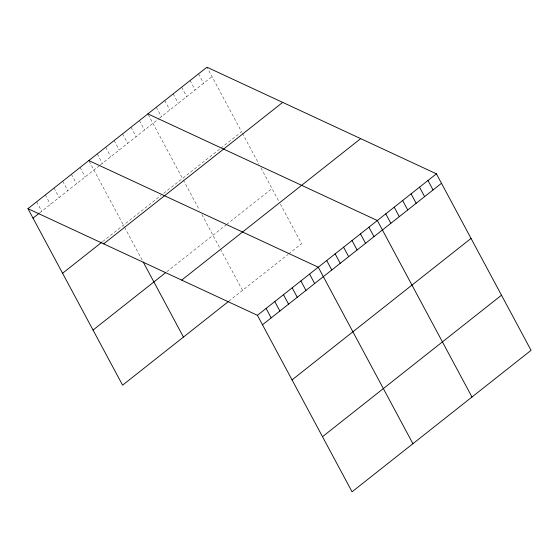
<?xml version="1.0" encoding="UTF-8"?>
<svg xmlns="http://www.w3.org/2000/svg" width="559" height="559" viewBox="0 0 559 559"><rect width="100%" height="100%" fill="white"/><g stroke="black" fill="none" stroke-linecap="round" stroke-linejoin="round"><path stroke-width="0.42" stroke-dasharray="2.79 2.1" d="M39.71 212.846L99.726 165.408M100.375 164.898L158.798 118.725M159.448 118.208L212.022 76.653M102.709 241.537L161.09 195.391M163.689 193.344L220.162 148.708M220.812 148.191L241.579 131.777L207.34 67.918M166.875 271.688L225.948 224.998M226.598 224.48L272.03 188.572M228.89 301.154L287.962 254.464M288.612 253.954L301.587 243.696L279.423 202.351M242.375 133.252L258.985 164.227M260.962 167.917L279.011 201.582M198.515 73.858L203.588 83.319M190.074 80.531L195.147 89.992M181.633 87.197L186.706 96.658M173.199 93.87L178.272 103.331M164.758 100.536L169.831 110.004M156.317 107.209L161.39 116.67M148.268 114.602L182.513 178.461M183.303 179.942L199.514 210.177M201.89 214.607L219.946 248.273M220.351 249.041L242.522 290.38M139.443 120.548L144.515 130.009M131.002 127.214L136.075 136.682M122.568 133.887L127.641 143.349M114.127 140.554L119.2 150.022M105.686 147.227L110.759 156.688M97.252 153.893L102.325 163.361M89.202 161.292L124.231 226.626M124.629 227.366L142.426 260.557M80.119 167.434L85.192 176.903M71.419 174.31L76.492 183.771M62.727 181.179L67.8 190.647M54.034 188.055L59.107 197.516M45.342 194.923L50.415 204.391M36.642 201.799L41.715 211.26"/><path stroke-width="0.84" d="M27.95 208.668L206.949 67.192L436.411 173.828L531.05 350.332L352.051 491.808L257.413 315.304L27.95 208.668L122.589 385.172L228.24 301.671M33.023 218.129L39.046 213.377M62.58 273.253L102.038 242.068M103.674 243.857L282.672 102.381M93.032 330.048L165.576 272.708M181.689 280.115L360.688 138.639M257.413 315.304L436.411 173.828M262.485 324.772L441.484 183.289M292.043 379.896L471.041 238.413M322.494 436.691L501.493 295.208M147.883 113.875L377.339 220.519L471.978 397.023M88.811 160.566L318.267 267.202L412.912 443.706M427.97 180.494L433.043 189.962M419.529 187.167L424.609 196.628M411.096 193.84L416.169 203.301M402.655 200.506L407.728 209.967M394.214 207.179L399.294 216.64M385.78 213.845L390.853 223.307M368.898 227.185L373.978 236.646M360.464 233.858L365.537 243.319M352.023 240.524L357.096 249.985M343.582 247.197L348.662 256.658M335.148 253.863L340.221 263.331M326.708 260.536L331.78 269.997M309.574 274.078L314.647 283.539M300.882 280.946L305.955 290.414M292.189 287.822L297.262 297.283M283.49 294.691L288.563 304.152M274.797 301.567L279.87 311.028M266.105 308.435L271.178 317.896M143.216 262.031L183.45 337.07"/></g></svg>
